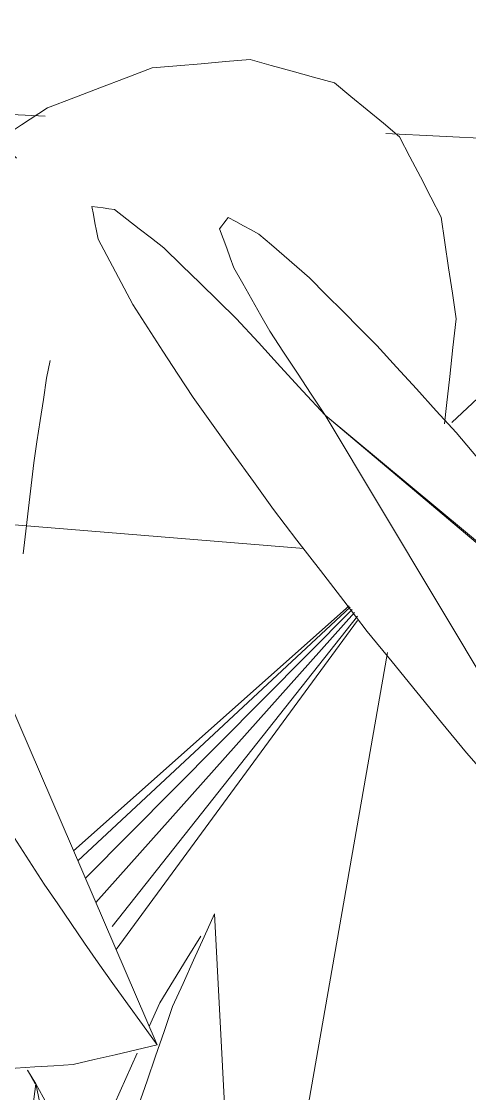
# Model space of a CAD drawing. Header units: metres. Extents: x -18.34 to -13.25, y -25.49 to -16.26.
# Drawn here: x -15.03127 to -15.01143, y -21.26569 to -21.21823 of the extents above; entities that cross this region are included whole.
import ezdxf

# ---------------------------------------------------------------- set-up
doc = ezdxf.new("R2010")
doc.units = ezdxf.units.M
doc.layers.add('Importações nas famílias', color=7, linetype='Continuous', lineweight=5)
doc.layers.add('Vegetação', color=7, linetype='Continuous', lineweight=5)

# ---------------------------------------------------------------- blocks, each defined once
blk = doc.blocks.new('Planta_pergolado_12200 - plantas pergolado_skp_Component_12-V347-Pavimento 02 - Executivo')
at = {"layer": 'Importações nas famílias', "color": 9}
blk.add_line((0.194221, 0.074271), (0.194972, 0.074206), dxfattribs=at)
at = {"layer": 'Importações nas famílias', "color": 9, "flags": 128}
for points in [[(0.194972, 0.074206), (0.195857, 0.074168), (0.196743, 0.07413), (0.197629, 0.074092), (0.198515, 0.074055)], [(0.198515, 0.074055), (0.199462, 0.074049), (0.20041, 0.074043), (0.201357, 0.074037), (0.202304, 0.074032)]]:
    blk.add_lwpolyline(points, dxfattribs=at)
blk = doc.blocks.new('Planta_pergolado_12200 - plantas pergolado_skp_Component_17-V466-Pavimento 02 - Executivo')
at = {"layer": 'Importações nas famílias', "color": 9}
for p, q in [((0.170288, 0.077802), (0.169991, 0.078854)), ((0.186034, 0.07198), (0.185554, 0.071388))]:
    blk.add_line(p, q, dxfattribs=at)
at = {"layer": 'Importações nas famílias', "color": 9, "flags": 128}
for points in [[(0.160805, 0.079595), (0.160115, 0.079976), (0.159426, 0.080357)], [(0.16225, 0.079413), (0.161528, 0.079504), (0.160805, 0.079595)], [(0.171204, 0.075994), (0.170746, 0.076898), (0.170288, 0.077802)], [(0.172119, 0.074186), (0.171662, 0.07509), (0.171243, 0.075917)], [(0.174469, 0.07141), (0.173881, 0.072104), (0.173294, 0.072798), (0.172707, 0.073492), (0.172119, 0.074186)], [(0.177176, 0.069662), (0.176499, 0.070099), (0.175822, 0.070536), (0.175145, 0.070973), (0.174469, 0.07141)], [(0.185554, 0.071388), (0.184894, 0.070953), (0.184234, 0.070519), (0.183574, 0.070085), (0.182914, 0.06965)], [(0.180056, 0.069062), (0.179336, 0.069212), (0.178616, 0.069362), (0.177896, 0.069512), (0.177176, 0.069662)], [(0.182914, 0.06965), (0.182199, 0.069503), (0.181485, 0.069356), (0.180771, 0.069209), (0.180056, 0.069062)]]:
    blk.add_lwpolyline(points, dxfattribs=at)
blk = doc.blocks.new('Planta_pergolado_12200 - plantas pergolado_skp_Component_16-V468-Pavimento 02 - Executivo')
for name in ['Planta_pergolado_12200 - plantas pergolado_skp_Component_17-V466-Pavimento 02 - Executivo', 'Planta_pergolado_12200 - plantas pergolado_skp_Component_12-V347-Pavimento 02 - Executivo']:
    blk.add_blockref(name, (0, 0))
blk = doc.blocks.new('Planta_pergolado_12200 - plantas pergolado_skp_-V3396-Pavimento 02 - Executivo')
blk.add_blockref('Planta_pergolado_12200 - plantas pergolado_skp_Component_16-V468-Pavimento 02 - Executivo', (-0.073, 0))
blk = doc.blocks.new('Planta_pergolado_12200 - plantas pergolado_skp_-V3475-Pavimento 02 - Executivo')
at = {"rotation": 89.9999999999999}
blk.add_blockref('Planta_pergolado_12200 - plantas pergolado_skp_-V3396-Pavimento 02 - Executivo', (0.696245, 0.01573), dxfattribs=at)
blk = doc.blocks.new('Planta_pergolado_12200 - plantas pergolado_skp_Component_17-V3692-Pavimento 02 - Executivo')
at = {"layer": 'Importações nas famílias', "color": 9}
for p, q in [((0.126129, 0.222713), (0.12578, 0.216691)), ((0.124962, 0.202575), (0.12411, 0.187879)), ((0.136581, 0.198565), (0.12411, 0.187879))]:
    blk.add_line(p, q, dxfattribs=at)
blk = doc.blocks.new('Planta_pergolado_12200 - plantas pergolado_skp_Component_16-V3693-Pavimento 02 - Executivo')
blk.add_blockref('Planta_pergolado_12200 - plantas pergolado_skp_Component_17-V3692-Pavimento 02 - Executivo', (0, 0))
blk = doc.blocks.new('Planta_pergolado_12200 - plantas pergolado_skp_Component_17-V3708-Pavimento 02 - Executivo')
at = {"layer": 'Importações nas famílias', "color": 9}
for p, q in [((0.187775, 0.130817), (0.19225, 0.152901)), ((0.187979, 0.131085), (0.19225, 0.152901)), ((0.19225, 0.152901), (0.19508, 0.13239))]:
    blk.add_line(p, q, dxfattribs=at)
at = {"layer": 'Importações nas famílias', "color": 9, "flags": 128}
for points in [[(0.193418, 0.162558), (0.193548, 0.162694), (0.193677, 0.16283), (0.193806, 0.162967), (0.193936, 0.163103)], [(0.193936, 0.163103), (0.194064, 0.16286), (0.194192, 0.162617), (0.194319, 0.162374), (0.194447, 0.162131)], [(0.192938, 0.160543), (0.193058, 0.161047), (0.193178, 0.16155), (0.193298, 0.162054), (0.193418, 0.162558)], [(0.194447, 0.162131), (0.194563, 0.16153), (0.194678, 0.160928), (0.194793, 0.160327), (0.194909, 0.159725)], [(0.192537, 0.157229), (0.192638, 0.158058), (0.192738, 0.158886), (0.192838, 0.159714), (0.192938, 0.160543)], [(0.190208, 0.158935), (0.190319, 0.159201), (0.19043, 0.159466), (0.190541, 0.159732), (0.190652, 0.159998)], [(0.190652, 0.159998), (0.190766, 0.159968), (0.19088, 0.159938), (0.190994, 0.159909), (0.191108, 0.159879)], [(0.191108, 0.159879), (0.191218, 0.159555), (0.191327, 0.159232), (0.191437, 0.158909), (0.191546, 0.158585)], [(0.194909, 0.159725), (0.195002, 0.158817), (0.195095, 0.157908), (0.195188, 0.157), (0.195281, 0.156091)], [(0.189806, 0.156761), (0.189907, 0.157305), (0.190007, 0.157848), (0.190107, 0.158391), (0.190208, 0.158935)], [(0.191546, 0.158585), (0.191643, 0.15799), (0.191741, 0.157395), (0.191838, 0.1568), (0.191935, 0.156205)], [(0.19225, 0.152901), (0.192322, 0.153983), (0.192393, 0.155065), (0.192465, 0.156147), (0.192537, 0.157229)], [(0.189475, 0.153626), (0.189558, 0.15441), (0.189641, 0.155194), (0.189724, 0.155977), (0.189806, 0.156761)], [(0.191935, 0.156205), (0.192014, 0.155379), (0.192092, 0.154553), (0.192171, 0.153727), (0.19225, 0.152901)], [(0.195281, 0.156091), (0.195343, 0.154953), (0.195406, 0.153815), (0.195469, 0.152678), (0.195531, 0.15154)], [(0.189237, 0.149742), (0.189296, 0.150713), (0.189356, 0.151684), (0.189416, 0.152655), (0.189475, 0.153626)], [(0.195531, 0.15154), (0.195558, 0.150269), (0.195585, 0.148999), (0.195612, 0.147729), (0.195639, 0.146459)], [(0.189107, 0.145375), (0.189139, 0.146467), (0.189172, 0.147559), (0.189204, 0.14865), (0.189237, 0.149742)], [(0.195639, 0.146459), (0.195628, 0.145165), (0.195617, 0.143872), (0.195606, 0.142578), (0.195596, 0.141284)], [(0.195596, 0.141284), (0.195548, 0.140077), (0.1955, 0.13887), (0.195452, 0.137664), (0.195403, 0.136457)]]:
    blk.add_lwpolyline(points, dxfattribs=at)
blk = doc.blocks.new('Planta_pergolado_12200 - plantas pergolado_skp_Component_16-V3709-Pavimento 02 - Executivo')
blk.add_blockref('Planta_pergolado_12200 - plantas pergolado_skp_Component_17-V3708-Pavimento 02 - Executivo', (0, 0))
blk = doc.blocks.new('Planta_pergolado_12200 - plantas pergolado_skp_-V3721-Pavimento 02 - Executivo')
blk.add_blockref('Planta_pergolado_12200 - plantas pergolado_skp_Component_16-V3709-Pavimento 02 - Executivo', (0, 0))
blk = doc.blocks.new('Planta_pergolado_12200 - plantas pergolado_skp_-V3722-Pavimento 02 - Executivo')
blk.add_blockref('Planta_pergolado_12200 - plantas pergolado_skp_Component_16-V3693-Pavimento 02 - Executivo', (0, 0))
at = {"xscale": 1.254472261797389, "yscale": 1.254472261797389, "zscale": 1.254472261797389, "rotation": 44.99999999999149}
blk.add_blockref('Planta_pergolado_12200 - plantas pergolado_skp_-V3721-Pavimento 02 - Executivo', (0.101937, -0.102346), dxfattribs=at)
blk = doc.blocks.new('Planta_pergolado_12200 - plantas pergolado_skp_-V3781-Pavimento 02 - Executivo')
at = {"rotation": 89.9999999999999}
blk.add_blockref('Planta_pergolado_12200 - plantas pergolado_skp_-V3722-Pavimento 02 - Executivo', (0.274037, 0.01573), dxfattribs=at)
blk = doc.blocks.new('Planta_pergolado_12200 - plantas pergolado_skp_Component_12-V3929-Pavimento 02 - Executivo')
at = {"layer": 'Importações nas famílias', "color": 9}
for p, q in [((-0.269228, 0.287626), (-0.270266, 0.288095)), ((-0.320972, 0.282351), (-0.26528, 0.285198))]:
    blk.add_line(p, q, dxfattribs=at)
at = {"layer": 'Importações nas famílias', "color": 9, "flags": 128}
for points in [[(-0.271459, 0.288633), (-0.272575, 0.289136), (-0.27369, 0.289639)], [(-0.273773, 0.288565), (-0.272678, 0.288189), (-0.271582, 0.287813), (-0.270487, 0.287437), (-0.269392, 0.287061)], [(-0.266267, 0.285805), (-0.267254, 0.286412), (-0.268241, 0.287019), (-0.269228, 0.287626)], [(-0.269392, 0.287061), (-0.268364, 0.286595), (-0.267336, 0.28613), (-0.266308, 0.285664), (-0.26528, 0.285198)]]:
    blk.add_lwpolyline(points, dxfattribs=at)
blk = doc.blocks.new('Planta_pergolado_12200 - plantas pergolado_skp_Component_12-V730-Pavimento 02 - Executivo')
at = {"layer": 'Importações nas famílias', "color": 9}
for p, q in [((-0.383484, -0.365952), (-0.356418, -0.377623)), ((-0.359669, -0.379294), (-0.360752, -0.379851))]:
    blk.add_line(p, q, dxfattribs=at)
at = {"layer": 'Importações nas famílias', "color": 9, "flags": 128}
for points in [[(-0.384353, -0.369674), (-0.384136, -0.368743), (-0.383919, -0.367813), (-0.383701, -0.366882), (-0.383484, -0.365952)], [(-0.383484, -0.365952), (-0.382577, -0.366606), (-0.381669, -0.367261), (-0.380762, -0.367916), (-0.379855, -0.368571)], [(-0.379855, -0.368571), (-0.378983, -0.369167), (-0.37811, -0.369763), (-0.377238, -0.370359), (-0.376366, -0.370955)], [(-0.384561, -0.373075), (-0.384509, -0.372225), (-0.384457, -0.371375), (-0.384405, -0.370524), (-0.384353, -0.369674)], [(-0.376366, -0.370955), (-0.375538, -0.371485), (-0.37471, -0.372015), (-0.373883, -0.372546), (-0.373055, -0.373076)], [(-0.384103, -0.376078), (-0.384217, -0.375327), (-0.384332, -0.374577), (-0.384446, -0.373826), (-0.384561, -0.373075)], [(-0.373055, -0.373076), (-0.372281, -0.373535), (-0.371508, -0.373994), (-0.370734, -0.374453), (-0.36996, -0.374912)], [(-0.36996, -0.374912), (-0.369249, -0.375295), (-0.368537, -0.375677), (-0.367826, -0.37606), (-0.367115, -0.376442)], [(-0.382989, -0.378609), (-0.383267, -0.377976), (-0.383546, -0.377343), (-0.383824, -0.37671), (-0.384103, -0.376078)], [(-0.367115, -0.376442), (-0.366474, -0.376744), (-0.365833, -0.377046), (-0.365192, -0.377347), (-0.364551, -0.377649)], [(-0.364551, -0.377649), (-0.363987, -0.377867), (-0.363424, -0.378084), (-0.36286, -0.378302), (-0.362297, -0.37852)], [(-0.356824, -0.378502), (-0.356722, -0.378282), (-0.356621, -0.378063), (-0.356519, -0.377843), (-0.356418, -0.377623)], [(-0.381246, -0.380611), (-0.381682, -0.380111), (-0.382118, -0.37961), (-0.382553, -0.37911), (-0.382989, -0.378609)], [(-0.362297, -0.37852), (-0.361817, -0.378651), (-0.361337, -0.378782), (-0.360858, -0.378913), (-0.360378, -0.379044)], [(-0.357626, -0.379035), (-0.357426, -0.378902), (-0.357225, -0.378769), (-0.357025, -0.378636), (-0.356824, -0.378502)], [(-0.360378, -0.379044), (-0.359987, -0.379087), (-0.359597, -0.37913), (-0.359206, -0.379173), (-0.358815, -0.379217)], [(-0.358815, -0.379217), (-0.358518, -0.379171), (-0.358221, -0.379126), (-0.357923, -0.379081), (-0.357626, -0.379035)], [(-0.360752, -0.379851), (-0.361809, -0.380268), (-0.362866, -0.380685), (-0.363923, -0.381102), (-0.364979, -0.381519)], [(-0.378915, -0.382037), (-0.379498, -0.38168), (-0.380081, -0.381324), (-0.380663, -0.380968), (-0.381246, -0.380611)], [(-0.364979, -0.381519), (-0.365984, -0.381787), (-0.36699, -0.382055), (-0.367995, -0.382322), (-0.369, -0.38259)], [(-0.37605, -0.382852), (-0.376767, -0.382648), (-0.377483, -0.382444), (-0.378199, -0.38224), (-0.378915, -0.382037)], [(-0.372719, -0.383038), (-0.373552, -0.382991), (-0.374385, -0.382945), (-0.375218, -0.382898), (-0.37605, -0.382852)], [(-0.369, -0.38259), (-0.36993, -0.382702), (-0.370859, -0.382814), (-0.371789, -0.382926), (-0.372719, -0.383038)]]:
    blk.add_lwpolyline(points, dxfattribs=at)
blk = doc.blocks.new('Planta_pergolado_12200 - plantas pergolado_skp_Component_17-V3931-Pavimento 02 - Executivo')
at = {"layer": 'Importações nas famílias', "color": 9}
for p, q in [((-0.247752, 0.297803), (-0.24911, 0.281243)), ((-0.272813, 0.293111), (-0.283779, 0.294579)), ((-0.272813, 0.293111), (-0.27221, 0.293483)), ((-0.272813, 0.29315), (-0.27221, 0.293483)), ((-0.276805, 0.29092), (-0.272813, 0.293111)), ((-0.274767, 0.292704), (-0.272813, 0.293111)), ((-0.251644, 0.279242), (-0.262491, 0.291447)), ((-0.251703, 0.279193), (-0.262936, 0.291255)), ((-0.263708, 0.290923), (-0.251804, 0.279111)), ((-0.264783, 0.290459), (-0.25194, 0.279)), ((-0.266865, 0.289561), (-0.252304, 0.278876)), ((-0.265848, 0.289729), (-0.252104, 0.278876)), ((-0.289704, 0.283836), (-0.253721, 0.277543))]:
    blk.add_line(p, q, dxfattribs=at)
at = {"layer": 'Importações nas famílias', "color": 9, "flags": 128}
for points in [[(-0.229599, 0.2926), (-0.230357, 0.293755), (-0.231114, 0.294911), (-0.231872, 0.296067), (-0.232629, 0.297222)], [(-0.227837, 0.287963), (-0.228277, 0.289122), (-0.228718, 0.290281), (-0.229159, 0.29144), (-0.229599, 0.2926)], [(-0.227461, 0.283628), (-0.227555, 0.284712), (-0.227649, 0.285796), (-0.227743, 0.286879), (-0.227837, 0.287963)], [(-0.228499, 0.279891), (-0.228239, 0.280825), (-0.22798, 0.28176), (-0.227721, 0.282694), (-0.227461, 0.283628)], [(-0.230879, 0.277006), (-0.230284, 0.277727), (-0.229689, 0.278448), (-0.229094, 0.27917), (-0.228499, 0.279891)], [(-0.234439, 0.275169), (-0.233549, 0.275628), (-0.232659, 0.276087), (-0.231769, 0.276547), (-0.230879, 0.277006)], [(-0.243598, 0.275012), (-0.242783, 0.274924), (-0.2415, 0.274785), (-0.240218, 0.274646), (-0.238936, 0.274506)], [(-0.238936, 0.274506), (-0.237812, 0.274672), (-0.236687, 0.274838), (-0.235563, 0.275003), (-0.234439, 0.275169)]]:
    blk.add_lwpolyline(points, dxfattribs=at)
blk = doc.blocks.new('Planta_pergolado_12200 - plantas pergolado_skp_Component_16-V3932-Pavimento 02 - Executivo')
for name in ['Planta_pergolado_12200 - plantas pergolado_skp_Component_17-V3931-Pavimento 02 - Executivo', 'Planta_pergolado_12200 - plantas pergolado_skp_Component_12-V3929-Pavimento 02 - Executivo']:
    blk.add_blockref(name, (0, 0))
at = {"extrusion": (0, 0, -1), "zscale": -1, "rotation": 180}
blk.add_blockref('Planta_pergolado_12200 - plantas pergolado_skp_Component_12-V730-Pavimento 02 - Executivo', (-0.112396, -0.078211), dxfattribs=at)
blk = doc.blocks.new('Planta_pergolado_12200 - plantas pergolado_skp_-V3951-Pavimento 02 - Executivo')
blk.add_blockref('Planta_pergolado_12200 - plantas pergolado_skp_Component_16-V3932-Pavimento 02 - Executivo', (0, 0))
blk = doc.blocks.new('Planta_pergolado_12200 - plantas pergolado_skp_-V3952-Pavimento 02 - Executivo')
blk.add_blockref('Planta_pergolado_12200 - plantas pergolado_skp_-V3951-Pavimento 02 - Executivo', (0, 0))
blk = doc.blocks.new('Planta_pergolado_12200 - plantas pergolado_skp_-V4061-Pavimento 02 - Executivo')
blk.add_blockref('Planta_pergolado_12200 - plantas pergolado_skp_-V3952-Pavimento 02 - Executivo', (0, 0))
blk = doc.blocks.new('Planta_pergolado_12200 - Planta_pergolado_12200-V4294-Pavimento 02 - Executivo')
blk.add_blockref('Planta_pergolado_12200 - plantas pergolado_skp_-V4061-Pavimento 02 - Executivo', (0, 0))
at = {"xscale": 1.068436298615139, "yscale": 1.068436298615139, "zscale": 1.068436298615139, "rotation": 83.79999999999607}
blk.add_blockref('Planta_pergolado_12200 - plantas pergolado_skp_-V3475-Pavimento 02 - Executivo', (-0.167087, -0.38397), dxfattribs=at)
at = {"extrusion": (0, 0, -1), "xscale": 1.068436298615139, "yscale": 1.068436298615139, "zscale": 1.068436298615139, "rotation": 276.200000000004}
blk.add_blockref('Planta_pergolado_12200 - plantas pergolado_skp_-V3781-Pavimento 02 - Executivo', (0.073046, 0.337289), dxfattribs=at)

msp = doc.modelspace()

# ---------------------------------------------------------------- block references
at = {"layer": 'Vegetação', "color": 9, "rotation": 89.99999999999997}
msp.add_blockref('Planta_pergolado_12200 - Planta_pergolado_12200-V4294-Pavimento 02 - Executivo', (-14.737518, -20.992449), dxfattribs=at)

doc.saveas('drawing.dxf')
